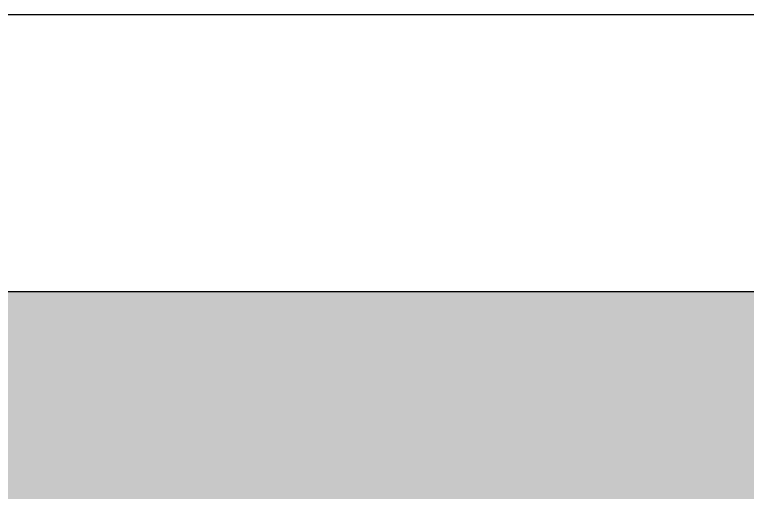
# Model space of a CAD drawing. Extents: x 0 to 428, y 0 to 297.
# Drawn here: x 295.65 to 304.46, y 30.56 to 36.3 of the extents above; entities that cross this region are included whole.
import ezdxf

# ---------------------------------------------------------------- set-up
doc = ezdxf.new("R2010")
doc.units = 0
doc.header["$MEASUREMENT"] = 0
doc.linetypes.add('CONTIN', pattern=[0])
doc.layers.get('0').update_dxf_attribs({"linetype": 'CONTIN'})
doc.layers.add('2', color=7, linetype='CONTIN')

# ---------------------------------------------------------------- blocks, each defined once
blk = doc.blocks.new('LOGO')
at = {"linetype": 'Continuous'}
for p, q in [((-230.553, 36.2988), (0, 36.2988)), ((-138.2278, 36.2988), (0, 36.2988)), ((-138.2278, 36.2988), (-109.2563, 36.2988))]:
    blk.add_line(p, q, dxfattribs=at)
at = {"color": 156, "linetype": 'Continuous'}
blk.add_line((-135.6751, 32.9711), (-111.768, 32.9711), dxfattribs=at)
for points in [[(-135.6751, 32.9711), (-135.6751, 32.9711), (-111.768, 32.9711)], [(-135.6751, 32.9711), (-135.6751, 28.8503), (-111.768, 28.8503)]]:
    blk.add_solid(points, dxfattribs=at)
at = {"color": 156, "linetype": 'Continuous', "extrusion": (0, 0, -1)}
blk.add_solid([(135.6751, 32.9711), (111.768, 32.9711), (111.768, 28.8503)], dxfattribs=at)

msp = doc.modelspace()

# ---------------------------------------------------------------- block references
at = {"layer": '2'}
msp.add_blockref('LOGO', (420, 0), dxfattribs=at)

doc.saveas('drawing.dxf')
